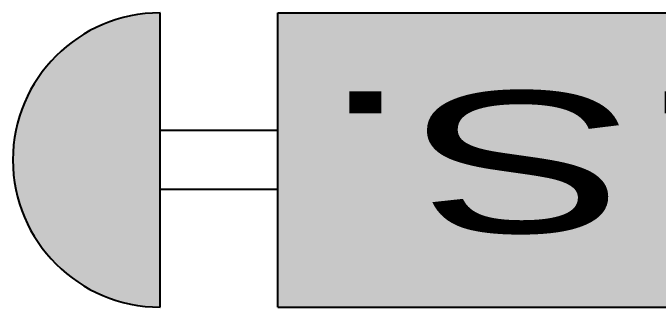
# Model space of a CAD drawing. Extents: x -3873 to 164127, y 7129 to 96529.
# Drawn here: x 49995.1 to 50184.3, y 61374.2 to 61460.5 of the extents above; entities that cross this region are included whole.
import ezdxf
from ezdxf.enums import TextEntityAlignment as Align

# ---------------------------------------------------------------- set-up
doc = ezdxf.new("R2010")
doc.units = 0
doc.linetypes.add('HIDDEN', pattern=[9.525, 6.35, -3.175])
doc.layers.add('ELECTRO', color=250, linetype='CONTINUOUS')
doc.layers.add('LAYOUT Kromeka', color=1, linetype='CONTINUOUS', lineweight=5)

# ---------------------------------------------------------------- blocks, each defined once
blk = doc.blocks.new('E-STOP_1')
at = {"layer": 'ELECTRO', "linetype": 'HIDDEN', "ltscale": 50, "true_color": 0x727430}
blk.add_hatch(color=67, dxfattribs=at).paths.add_polyline_path([(500, 250), (0, 250), (0, 0), (500, 0)])
at = {"layer": 'ELECTRO', "linetype": 'HIDDEN', "ltscale": 50}
blk.add_hatch(color=240, dxfattribs=at).paths.add_polyline_path([(600, 0, 1), (600, 250)])
at = {"layer": 'ELECTRO', "color": 4, "linetype": 'Continuous'}
for p, q in [((500, 250), (0, 250)), ((0, 0), (0, 250)), ((500, 250), (500, 0)), ((600, 250), (600, 0)), ((500, 150), (600, 150)), ((500, 100), (600, 100)), ((500, 0), (0, 0))]:
    blk.add_line(p, q, dxfattribs=at)
at = {"layer": 'ELECTRO'}
blk.add_line((600, 249.96), (600.04, 250), dxfattribs=at)
at = {"layer": 'ELECTRO', "linetype": 'Continuous'}
blk.add_arc((600, 125), 125, 270, 90, dxfattribs=at)
at = {"layer": 'ELECTRO', "color": 4, "linetype": 'Continuous'}
blk.add_arc((600, 125), 125, 270, 90, dxfattribs=at)
at = {"layer": 'ELECTRO', "color": 1, "width": 1.327948}
blk.add_attdef('SSS', text='', height=120, dxfattribs=at).set_placement((40.05, 66.62), (465, 66.62), align=Align.FIT)
blk = doc.blocks.new('KD43-180-CCW Feet Cutter & Unloader')
at = {"layer": 'ELECTRO', "color": 1, "linetype": 'Continuous', "ltscale": 50}
ref = blk.add_blockref('E-STOP_1', (1802, 665.75), dxfattribs=dict(at, xscale=0.3453655653720489, yscale=0.3453655653720489, zscale=0.3453655653720489))
ref.add_attrib('SSS', '..S.', dxfattribs={"color": 7, "height": 41.444, "width": 2.124716}).set_placement((1815.83, 688.76), (1962.59, 688.76), align=Align.FIT)

msp = doc.modelspace()

# ---------------------------------------------------------------- block references
at = {"layer": 'LAYOUT Kromeka', "color": 6, "ltscale": 20, "rotation": 180}
msp.add_blockref('KD43-180-CCW Feet Cutter & Unloader', (52047.45, 62126.3), dxfattribs=at)

doc.saveas('drawing.dxf')
